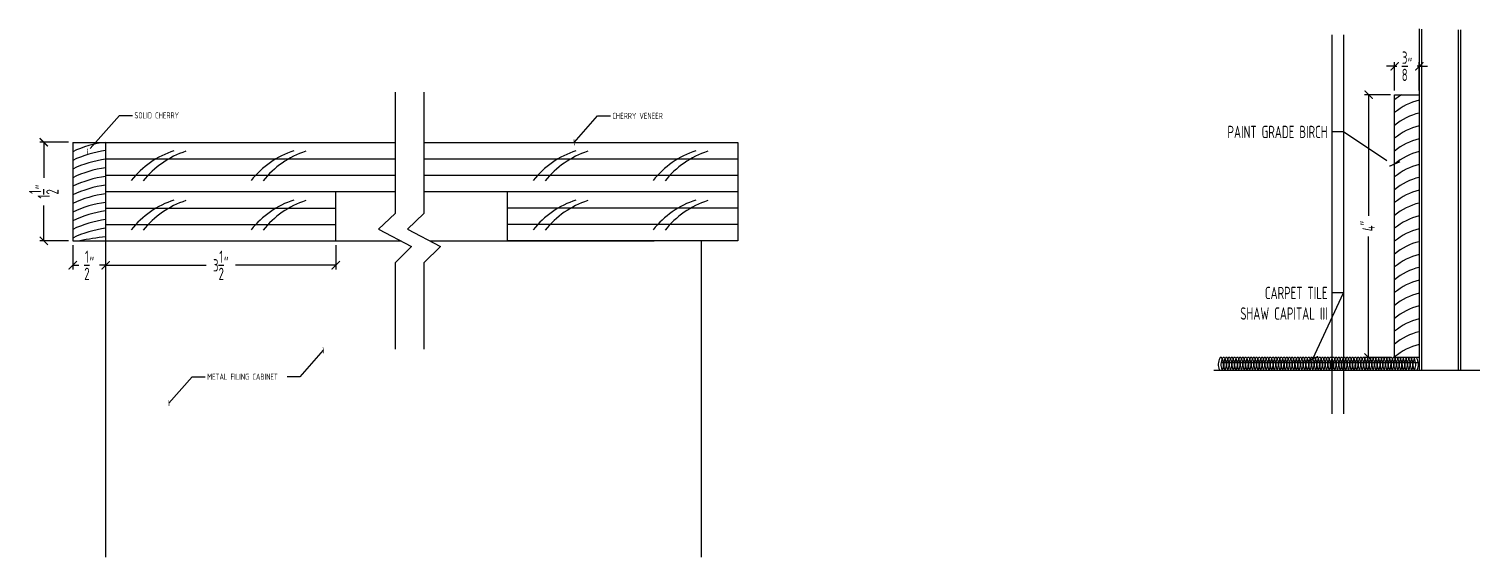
# Model space of a CAD drawing. Header units: inches. Extents: x 271316 to 275987, y 273433 to 275617.
# Drawn here: x 275690.58 to 275712.65, y 273816.46 to 273824.49 of the extents above; entities that cross this region are included whole.
import ezdxf

# ---------------------------------------------------------------- set-up
doc = ezdxf.new("R2010")
doc.units = ezdxf.units.IN
doc.header["$LTSCALE"] = 48
doc.header["$MEASUREMENT"] = 0
doc.header["$PDMODE"] = 3
for name, color, linetype in [('A-ANNO-DIM', 5, 'Continuous'), ('DET-DIM', 5, 'Continuous'), ('DET0', 1, 'Continuous'), ('DET1', 3, 'Continuous'), ('DET2', 13, 'Continuous'), ('DET3', 6, 'Continuous')]:
    doc.layers.add(name, color=color, linetype=linetype)
doc.styles.add('DIM', font='archquik.shx', dxfattribs={"width": 0.75})
doc.dimstyles.new('MJH', dxfattribs={"dimscale": 48, "dimtxt": 0.046875, "dimasz": 0.03125, "dimexe": 0.015625, "dimexo": 0.015625, "dimgap": 0.015625, "dimtad": 0, "dimzin": 0, "dimdsep": 46, "dimlunit": 4, "dimtxsty": 'DIM', "dimblk": 'ARCHTICK', "dimcen": 0.09375, "dimclrd": 5, "dimclre": 5, "dimclrt": 4, "dimadec": 0, "dimazin": 0, "dimtfac": 1, "dimtmove": 2, "dimatfit": 3, "dimldrblk": 'ARCHTICK', "dimfxl": 1, "dimtolj": 1, "dimtzin": 0, "dimarcsym": 0})
doc.dimstyles.new('MJH DETAIL', dxfattribs={"dimscale": 4, "dimtxt": 0.046875, "dimasz": 0.03125, "dimexe": 0.015625, "dimexo": 0.015625, "dimgap": 0.015625, "dimtad": 0, "dimdec": 3, "dimzin": 0, "dimdsep": 46, "dimlunit": 4, "dimtxsty": 'DIM', "dimblk": 'ARCHTICK', "dimcen": 0.09375, "dimclrd": 5, "dimclre": 5, "dimclrt": 4, "dimadec": 0, "dimazin": 0, "dimtfac": 1, "dimtdec": 3, "dimtmove": 2, "dimatfit": 3, "dimldrblk": 'ARCHTICK', "dimfxl": 1, "dimtolj": 1, "dimtzin": 0, "dimarcsym": 0})

# ---------------------------------------------------------------- blocks, each defined once
blk = doc.blocks.new('_ArchTick')
at = {"color": 0, "linetype": 'ByBlock', "const_width": 0.15}
blk.add_lwpolyline([(-0.5, -0.5), (0.5, 0.5)], dxfattribs=at)
blk = doc.blocks.new('*D136')
at = {"layer": 'A-ANNO-DIM', "color": 5, "lineweight": -2, "transparency": 16777216}
for p, q in [((275691.249, 273821.203), (275691.249, 273820.832)), ((275691.749, 273821.203), (275691.749, 273820.832)), ((275691.249, 273820.895), (275691.343, 273820.895)), ((275691.749, 273820.895), (275691.655, 273820.895))]:
    blk.add_line(p, q, dxfattribs=at)
at = {"layer": 'DEFPOINTS', "color": 0, "transparency": 16777216}
for p in [(275691.249, 273821.266), (275691.749, 273821.266), (275691.749, 273820.895)]:
    blk.add_point(p, dxfattribs=at)
at = {"layer": 'A-ANNO-DIM', "color": 5, "lineweight": -2, "transparency": 16777216, "xscale": 0.125, "yscale": 0.125, "zscale": 0.125, "rotation": 180}
blk.add_blockref('_ArchTick', (275691.249, 273820.895), dxfattribs=at)
at = {"layer": 'A-ANNO-DIM', "color": 5, "lineweight": -2, "transparency": 16777216, "xscale": 0.125, "yscale": 0.125, "zscale": 0.125}
blk.add_blockref('_ArchTick', (275691.749, 273820.895), dxfattribs=at)
at = {"layer": 'A-ANNO-DIM', "color": 4, "transparency": 16777216, "insert": (275691.499, 273820.895), "char_height": 0.1875, "attachment_point": 5, "style": 'DIM'}
blk.add_mtext('\\A1;{\\H1.000000x;\\S1/2;}"', dxfattribs=at)
blk = doc.blocks.new('*D137')
at = {"layer": 'A-ANNO-DIM', "color": 5, "lineweight": -2, "transparency": 16777216}
for p, q in [((275691.749, 273821.203), (275691.749, 273820.832)), ((275695.249, 273821.203), (275695.249, 273820.832)), ((275691.749, 273820.895), (275693.276, 273820.895)), ((275695.249, 273820.895), (275693.722, 273820.895))]:
    blk.add_line(p, q, dxfattribs=at)
at = {"layer": 'DEFPOINTS', "color": 0, "transparency": 16777216}
for p in [(275691.749, 273821.266), (275695.249, 273821.266), (275695.249, 273820.895)]:
    blk.add_point(p, dxfattribs=at)
at = {"layer": 'A-ANNO-DIM', "color": 5, "lineweight": -2, "transparency": 16777216, "xscale": 0.125, "yscale": 0.125, "zscale": 0.125, "rotation": 180}
blk.add_blockref('_ArchTick', (275691.749, 273820.895), dxfattribs=at)
at = {"layer": 'A-ANNO-DIM', "color": 5, "lineweight": -2, "transparency": 16777216, "xscale": 0.125, "yscale": 0.125, "zscale": 0.125}
blk.add_blockref('_ArchTick', (275695.249, 273820.895), dxfattribs=at)
at = {"layer": 'A-ANNO-DIM', "color": 4, "transparency": 16777216, "insert": (275693.499, 273820.895), "char_height": 0.1875, "attachment_point": 5, "style": 'DIM'}
blk.add_mtext('\\A1;3{\\H1.000000x;\\S1/2;}"', dxfattribs=at)
blk = doc.blocks.new('*D138')
at = {"layer": 'A-ANNO-DIM', "color": 5, "lineweight": -2, "transparency": 16777216}
for p, q in [((275691.187, 273822.766), (275690.747, 273822.766)), ((275690.809, 273822.766), (275690.809, 273822.225)), ((275690.809, 273821.266), (275690.809, 273821.806)), ((275691.187, 273821.266), (275690.747, 273821.266))]:
    blk.add_line(p, q, dxfattribs=at)
at = {"layer": 'DEFPOINTS', "color": 0, "transparency": 16777216}
for p in [(275690.809, 273822.766), (275691.249, 273822.766), (275691.249, 273821.266)]:
    blk.add_point(p, dxfattribs=at)
at = {"layer": 'A-ANNO-DIM', "color": 5, "lineweight": -2, "transparency": 16777216, "xscale": 0.125, "yscale": 0.125, "zscale": 0.125}
for p, rotation in [((275690.809, 273822.766), 90), ((275690.809, 273821.266), 270)]:
    blk.add_blockref('_ArchTick', p, dxfattribs=dict(at, rotation=rotation))
at = {"layer": 'A-ANNO-DIM', "color": 4, "transparency": 16777216, "insert": (275690.809, 273822.016), "char_height": 0.1875, "attachment_point": 5, "rotation": 90, "style": 'DIM'}
blk.add_mtext('\\A1;1{\\H1.000000x;\\S1/2;}"', dxfattribs=at)
blk = doc.blocks.new('*D139')
at = {"layer": 'DEFPOINTS', "color": 0, "transparency": 16777216}
for p in [(275711.724, 273823.923), (275711.349, 273823.491), (275711.724, 273823.491)]:
    blk.add_point(p, dxfattribs=at)
at = {"layer": 'DET-DIM', "color": 5, "lineweight": -2, "transparency": 16777216}
for p, q in [((275711.349, 273823.923), (275711.224, 273823.923)), ((275711.349, 273823.553), (275711.349, 273823.986)), ((275711.349, 273823.923), (275711.38, 273823.923)), ((275711.724, 273823.923), (275711.693, 273823.923)), ((275711.724, 273823.553), (275711.724, 273823.986)), ((275711.724, 273823.923), (275711.849, 273823.923))]:
    blk.add_line(p, q, dxfattribs=at)
at = {"layer": 'DET-DIM', "color": 5, "lineweight": -2, "transparency": 16777216, "xscale": 0.125, "yscale": 0.125, "zscale": 0.125}
blk.add_blockref('_ArchTick', (275711.349, 273823.923), dxfattribs=at)
at = {"layer": 'DET-DIM', "color": 5, "lineweight": -2, "transparency": 16777216, "xscale": 0.125, "yscale": 0.125, "zscale": 0.125, "rotation": 180}
blk.add_blockref('_ArchTick', (275711.724, 273823.923), dxfattribs=at)
at = {"layer": 'DET-DIM', "color": 4, "transparency": 16777216, "insert": (275711.536, 273823.923), "char_height": 0.1875, "attachment_point": 5, "style": 'DIM'}
blk.add_mtext('\\A1;{\\H1.000000x;\\S3/8;}"', dxfattribs=at)
blk = doc.blocks.new('*D140')
at = {"layer": 'DEFPOINTS', "color": 0, "transparency": 16777216}
for p in [(275710.953, 273823.491), (275711.349, 273823.491), (275711.349, 273819.491)]:
    blk.add_point(p, dxfattribs=at)
at = {"layer": 'DET-DIM', "color": 5, "lineweight": -2, "transparency": 16777216}
for p, q in [((275711.286, 273823.491), (275710.891, 273823.491)), ((275710.953, 273823.491), (275710.953, 273821.647)), ((275710.953, 273819.491), (275710.953, 273821.334)), ((275711.286, 273819.491), (275710.891, 273819.491))]:
    blk.add_line(p, q, dxfattribs=at)
at = {"layer": 'DET-DIM', "color": 5, "lineweight": -2, "transparency": 16777216, "xscale": 0.125, "yscale": 0.125, "zscale": 0.125}
for p, rotation in [((275710.953, 273823.491), 90), ((275710.953, 273819.491), 270)]:
    blk.add_blockref('_ArchTick', p, dxfattribs=dict(at, rotation=rotation))
at = {"layer": 'DET-DIM', "color": 4, "transparency": 16777216, "insert": (275710.953, 273821.491), "char_height": 0.1875, "attachment_point": 5, "rotation": 90, "style": 'DIM'}
blk.add_mtext('\\A1;4"', dxfattribs=at)

msp = doc.modelspace()

# ---------------------------------------------------------------- linework, layer by layer
at = {"layer": 'A-ANNO-DIM', "color": 5}
for p, q in [((275691.5157, 273822.673), (275691.9589, 273823.1759)), ((275691.9589, 273823.1759), (275692.156, 273823.1759)), ((275698.8724, 273822.7656), (275699.2267, 273823.1677)), ((275699.2267, 273823.1677), (275699.4237, 273823.1677)), ((275695.0588, 273819.6015), (275694.7045, 273819.1994)), ((275692.7121, 273818.7974), (275693.0664, 273819.1994)), ((275693.0664, 273819.1994), (275693.2634, 273819.1994)), ((275694.7045, 273819.1994), (275694.5074, 273819.1994))]:
    msp.add_line(p, q, dxfattribs=at)
at = {"layer": 'A-ANNO-DIM'}
for points in [[(275696.1496, 273823.5292), (275696.1496, 273821.6817), (275695.8996, 273821.4432), (275696.3996, 273821.1817), (275696.1496, 273820.9317), (275696.1496, 273819.6166)], [(275696.5888, 273823.5292), (275696.5888, 273821.6817), (275696.3388, 273821.4432), (275696.8388, 273821.1817), (275696.5888, 273820.9317), (275696.5888, 273819.6166)]]:
    msp.add_lwpolyline(points, dxfattribs=at)
at = {"layer": 'DEFPOINTS'}
for p, q in [((275710.3918, 273824.3994), (275710.3918, 273818.6361)), ((275710.5706, 273824.3994), (275710.5706, 273818.6361))]:
    msp.add_line(p, q, dxfattribs=at)
at = {"layer": 'DET-DIM', "color": 5}
for p, q in [((275710.5706, 273822.924), (275710.3918, 273822.924)), ((275711.2326, 273822.4818), (275710.5706, 273822.924)), ((275710.1048, 273819.4733), (275710.5706, 273820.4732)), ((275710.5706, 273820.4732), (275710.3918, 273820.4732))]:
    msp.add_line(p, q, dxfattribs=at)
at = {"layer": 'DET0'}
for p, q in [((275711.7239, 273824.4904), (275711.7239, 273819.2982)), ((275711.7567, 273824.4897), (275711.7567, 273819.2982)), ((275712.316, 273824.4786), (275712.316, 273819.2982)), ((275712.3489, 273824.4779), (275712.3489, 273819.2982)), ((275691.7491, 273822.5156), (275696.1496, 273822.5156)), ((275696.5888, 273822.5156), (275701.3607, 273822.5156)), ((275691.7491, 273822.2656), (275696.1496, 273822.2656)), ((275696.5888, 273822.2656), (275701.3607, 273822.2656)), ((275691.7491, 273821.7656), (275695.2491, 273821.7656)), ((275701.3607, 273821.7656), (275697.8607, 273821.7656)), ((275691.7491, 273821.5156), (275695.2491, 273821.5156)), ((275701.3607, 273821.5156), (275697.8607, 273821.5156))]:
    msp.add_line(p, q, dxfattribs=at)
for centre, radius, start, end in [((275711.9306, 273822.7239), 0.903, 121.87744, 130.10716), ((275711.9306, 273822.5282), 0.903, 103.23462, 130.10716), ((275711.9306, 273822.3325), 0.903, 103.23462, 130.10716), ((275711.9306, 273822.1368), 0.903, 103.23462, 130.10716), ((275711.9306, 273821.941), 0.903, 103.23462, 130.10716), ((275691.8969, 273821.3138), 1.4594, 95.81399, 116.35407), ((275691.9637, 273821.015), 1.6391, 97.52367, 115.84784), ((275693.2235, 273821.3201), 1.3875, 108.28375, 141.37331), ((275693.4042, 273821.3119), 1.3875, 108.28375, 141.37331), ((275695.0464, 273821.3201), 1.3875, 108.28375, 141.37331), ((275695.227, 273821.3119), 1.3875, 108.28375, 141.37331), ((275699.3352, 273821.3201), 1.3875, 108.28375, 141.37331), ((275699.5158, 273821.3119), 1.3875, 108.28375, 141.37331), ((275701.1581, 273821.3201), 1.3875, 108.28375, 141.37331), ((275701.3387, 273821.3119), 1.3875, 108.28375, 141.37331), ((275711.9306, 273821.7453), 0.903, 103.23462, 130.10716), ((275691.9637, 273820.8838), 1.6391, 97.52367, 115.84784), ((275691.9637, 273820.7525), 1.6391, 97.52367, 115.84784), ((275711.9306, 273821.5496), 0.903, 103.23462, 130.10716), ((275691.9637, 273820.6212), 1.6391, 97.52367, 115.84784), ((275691.9637, 273820.4899), 1.6391, 97.52367, 115.84784), ((275711.9306, 273821.3538), 0.903, 103.23462, 130.10716), ((275691.9637, 273820.3586), 1.6391, 97.52367, 115.84784), ((275711.9306, 273821.1581), 0.903, 103.23462, 130.10716), ((275691.9637, 273820.2273), 1.6391, 97.52367, 115.84784), ((275691.9637, 273820.0961), 1.6391, 97.52367, 115.84784), ((275693.2235, 273820.5701), 1.3875, 108.28375, 141.37331), ((275693.4042, 273820.5619), 1.3875, 108.28375, 141.37331), ((275695.0464, 273820.5701), 1.3875, 108.28375, 141.37331), ((275695.227, 273820.5619), 1.3875, 108.28375, 141.37331), ((275699.3352, 273820.5701), 1.3875, 108.28375, 141.37331), ((275699.5158, 273820.5619), 1.3875, 108.28375, 141.37331), ((275701.1581, 273820.5701), 1.3875, 108.28375, 141.37331), ((275701.3387, 273820.5619), 1.3875, 108.28375, 141.37331), ((275711.9306, 273820.9624), 0.903, 103.23462, 130.10716), ((275691.9637, 273819.9648), 1.6391, 97.52367, 115.84784), ((275691.9637, 273819.8335), 1.6391, 97.52367, 115.84784), ((275711.9306, 273820.7667), 0.903, 103.23462, 130.10716), ((275692.0716, 273817.9808), 3.3619, 95.50531, 102.29273), ((275711.9306, 273820.5709), 0.903, 103.23462, 130.10716), ((275711.9306, 273820.3752), 0.903, 103.23462, 130.10716), ((275711.9306, 273820.1795), 0.903, 103.23462, 130.10716), ((275711.9306, 273819.9838), 0.903, 103.23462, 130.10716), ((275711.9306, 273819.788), 0.903, 103.23462, 130.10716), ((275711.9306, 273819.5923), 0.903, 103.23462, 130.10716), ((275711.9306, 273819.3966), 0.903, 103.23462, 130.10716), ((275711.9306, 273819.2009), 0.903, 103.23462, 130.10716), ((275711.9306, 273819.0051), 0.903, 103.23462, 130.10716), ((275711.9306, 273818.8094), 0.903, 103.23462, 130.10716), ((275708.8575, 273819.3861), 0.1919, 150.05131, 204.68176), ((275708.7074, 273819.4765), 0.0171, 18.46434, 161.53566), ((275708.8992, 273819.3861), 0.1919, 150.05131, 204.68176), ((275708.5574, 273819.3861), 0.1919, 335.31824, 29.94869), ((275708.7492, 273819.4765), 0.0171, 18.46434, 161.53566), ((275708.9409, 273819.3861), 0.1919, 150.05131, 204.68176), ((275708.5991, 273819.3861), 0.1919, 335.31824, 29.94869), ((275708.7909, 273819.4765), 0.0171, 18.46434, 161.53566), ((275708.9827, 273819.3861), 0.1919, 150.05131, 204.68176), ((275708.6408, 273819.3861), 0.1919, 335.31824, 29.94869), ((275708.8326, 273819.4765), 0.0171, 18.46434, 161.53566), ((275709.0244, 273819.3861), 0.1919, 150.05131, 204.68176), ((275708.6825, 273819.3861), 0.1919, 335.31824, 29.94869), ((275708.8743, 273819.4765), 0.0171, 18.46434, 161.53566), ((275709.0661, 273819.3861), 0.1919, 150.05131, 204.68176), ((275708.7242, 273819.3861), 0.1919, 335.31824, 29.94869), ((275708.916, 273819.4765), 0.0171, 18.46434, 161.53566), ((275709.1078, 273819.3861), 0.1919, 150.05131, 204.68176), ((275708.7659, 273819.3861), 0.1919, 335.31824, 29.94869), ((275708.9577, 273819.4765), 0.0171, 18.46434, 161.53566), ((275709.1495, 273819.3861), 0.1919, 150.05131, 204.68176), ((275708.8076, 273819.3861), 0.1919, 335.31824, 29.94869), ((275708.9994, 273819.4765), 0.0171, 18.46434, 161.53566), ((275709.1912, 273819.3861), 0.1919, 150.05131, 204.68176), ((275708.8493, 273819.3861), 0.1919, 335.31824, 29.94869), ((275709.0411, 273819.4765), 0.0171, 18.46434, 161.53566), ((275709.2329, 273819.3861), 0.1919, 150.05131, 204.68176), ((275708.8911, 273819.3861), 0.1919, 335.31824, 29.94869), ((275709.0828, 273819.4765), 0.0171, 18.46434, 161.53566), ((275709.2746, 273819.3861), 0.1919, 150.05131, 204.68176), ((275708.9328, 273819.3861), 0.1919, 335.31824, 29.94869), ((275709.1246, 273819.4765), 0.0171, 18.46434, 161.53566), ((275709.3163, 273819.3861), 0.1919, 150.05131, 204.68176), ((275708.9745, 273819.3861), 0.1919, 335.31824, 29.94869), ((275709.1663, 273819.4765), 0.0171, 18.46434, 161.53566), ((275709.3581, 273819.3861), 0.1919, 150.05131, 204.68176), ((275709.0162, 273819.3861), 0.1919, 335.31824, 29.94869), ((275709.208, 273819.4765), 0.0171, 18.46434, 161.53566), ((275709.3998, 273819.3861), 0.1919, 150.05131, 204.68176), ((275709.0579, 273819.3861), 0.1919, 335.31824, 29.94869), ((275709.2497, 273819.4765), 0.0171, 18.46434, 161.53566), ((275709.4415, 273819.3861), 0.1919, 150.05131, 204.68176), ((275709.0996, 273819.3861), 0.1919, 335.31824, 29.94869), ((275709.2914, 273819.4765), 0.0171, 18.46434, 161.53566), ((275709.4832, 273819.3861), 0.1919, 150.05131, 204.68176), ((275709.1413, 273819.3861), 0.1919, 335.31824, 29.94869), ((275709.3331, 273819.4765), 0.0171, 18.46434, 161.53566), ((275709.5249, 273819.3861), 0.1919, 150.05131, 204.68176), ((275709.183, 273819.3861), 0.1919, 335.31824, 29.94869), ((275709.3748, 273819.4765), 0.0171, 18.46434, 161.53566), ((275709.5666, 273819.3861), 0.1919, 150.05131, 204.68176), ((275709.2247, 273819.3861), 0.1919, 335.31824, 29.94869), ((275709.4165, 273819.4765), 0.0171, 18.46434, 161.53566), ((275709.6083, 273819.3861), 0.1919, 150.05131, 204.68176), ((275709.2665, 273819.3861), 0.1919, 335.31824, 29.94869), ((275709.4582, 273819.4765), 0.0171, 18.46434, 161.53566), ((275709.65, 273819.3861), 0.1919, 150.05131, 204.68176), ((275709.3082, 273819.3861), 0.1919, 335.31824, 29.94869), ((275709.5, 273819.4765), 0.0171, 18.46434, 161.53566), ((275709.6917, 273819.3861), 0.1919, 150.05131, 204.68176), ((275709.3499, 273819.3861), 0.1919, 335.31824, 29.94869), ((275709.5417, 273819.4765), 0.0171, 18.46434, 161.53566), ((275709.7335, 273819.3861), 0.1919, 150.05131, 204.68176), ((275709.3916, 273819.3861), 0.1919, 335.31824, 29.94869), ((275709.5834, 273819.4765), 0.0171, 18.46434, 161.53566), ((275709.7752, 273819.3861), 0.1919, 150.05131, 204.68176), ((275709.7752, 273819.3861), 0.1919, 150.05131, 204.68176), ((275709.4333, 273819.3861), 0.1919, 335.31824, 29.94869), ((275709.6251, 273819.4765), 0.0171, 18.46434, 161.53566), ((275709.8169, 273819.3861), 0.1919, 150.05131, 204.68176), ((275709.475, 273819.3861), 0.1919, 335.31824, 29.94869), ((275709.6668, 273819.4765), 0.0171, 18.46434, 161.53566), ((275709.8586, 273819.3861), 0.1919, 150.05131, 204.68176), ((275709.5167, 273819.3861), 0.1919, 335.31824, 29.94869), ((275709.7085, 273819.4765), 0.0171, 18.46434, 161.53566), ((275709.9003, 273819.3861), 0.1919, 150.05131, 204.68176), ((275709.5584, 273819.3861), 0.1919, 335.31824, 29.94869), ((275709.7502, 273819.4765), 0.0171, 18.46434, 161.53566), ((275709.942, 273819.3861), 0.1919, 150.05131, 204.68176), ((275709.6001, 273819.3861), 0.1919, 335.31824, 29.94869), ((275709.7919, 273819.4765), 0.0171, 18.46434, 161.53566), ((275709.9837, 273819.3861), 0.1919, 150.05131, 204.68176), ((275709.6419, 273819.3861), 0.1919, 335.31824, 29.94869), ((275709.8337, 273819.4765), 0.0171, 18.46434, 161.53566), ((275710.0254, 273819.3861), 0.1919, 150.05131, 204.68176), ((275709.6836, 273819.3861), 0.1919, 335.31824, 29.94869), ((275709.8754, 273819.4765), 0.0171, 18.46434, 161.53566), ((275710.0672, 273819.3861), 0.1919, 150.05131, 204.68176), ((275709.7253, 273819.3861), 0.1919, 335.31824, 29.94869), ((275709.9171, 273819.4765), 0.0171, 18.46434, 161.53566), ((275710.1089, 273819.3861), 0.1919, 150.05131, 204.68176), ((275709.767, 273819.3861), 0.1919, 335.31824, 29.94869), ((275709.9588, 273819.4765), 0.0171, 18.46434, 161.53566), ((275710.1506, 273819.3861), 0.1919, 150.05131, 204.68176), ((275709.8087, 273819.3861), 0.1919, 335.31824, 29.94869), ((275710.0005, 273819.4765), 0.0171, 18.46434, 161.53566), ((275710.1923, 273819.3861), 0.1919, 150.05131, 204.68176), ((275709.8504, 273819.3861), 0.1919, 335.31824, 29.94869), ((275710.0422, 273819.4765), 0.0171, 18.46434, 161.53566), ((275710.234, 273819.3861), 0.1919, 150.05131, 204.68176), ((275709.8921, 273819.3861), 0.1919, 335.31824, 29.94869), ((275710.0839, 273819.4765), 0.0171, 18.46434, 161.53566), ((275710.2757, 273819.3861), 0.1919, 150.05131, 204.68176), ((275709.9338, 273819.3861), 0.1919, 335.31824, 29.94869), ((275710.1256, 273819.4765), 0.0171, 18.46434, 161.53566), ((275710.3174, 273819.3861), 0.1919, 150.05131, 204.68176), ((275709.9756, 273819.3861), 0.1919, 335.31824, 29.94869), ((275710.1673, 273819.4765), 0.0171, 18.46434, 161.53566), ((275710.3591, 273819.3861), 0.1919, 150.05131, 204.68176), ((275710.0173, 273819.3861), 0.1919, 335.31824, 29.94869), ((275710.2091, 273819.4765), 0.0171, 18.46434, 161.53566), ((275710.4008, 273819.3861), 0.1919, 150.05131, 204.68176), ((275710.059, 273819.3861), 0.1919, 335.31824, 29.94869), ((275710.2508, 273819.4765), 0.0171, 18.46434, 161.53566), ((275710.4426, 273819.3861), 0.1919, 150.05131, 204.68176), ((275710.1007, 273819.3861), 0.1919, 335.31824, 29.94869), ((275710.2925, 273819.4765), 0.0171, 18.46434, 161.53566), ((275710.4843, 273819.3861), 0.1919, 150.05131, 204.68176), ((275710.1424, 273819.3861), 0.1919, 335.31824, 29.94869), ((275710.3342, 273819.4765), 0.0171, 18.46434, 161.53566), ((275710.526, 273819.3861), 0.1919, 150.05131, 204.68176), ((275710.1841, 273819.3861), 0.1919, 335.31824, 29.94869), ((275710.3759, 273819.4765), 0.0171, 18.46434, 161.53566), ((275710.5677, 273819.3861), 0.1919, 150.05131, 204.68176), ((275710.2258, 273819.3861), 0.1919, 335.31824, 29.94869), ((275710.4176, 273819.4765), 0.0171, 18.46434, 161.53566), ((275710.6094, 273819.3861), 0.1919, 150.05131, 204.68176), ((275710.2675, 273819.3861), 0.1919, 335.31824, 29.94869), ((275710.4593, 273819.4765), 0.0171, 18.46434, 161.53566), ((275710.6511, 273819.3861), 0.1919, 150.05131, 204.68176), ((275710.3092, 273819.3861), 0.1919, 335.31824, 29.94869), ((275710.501, 273819.4765), 0.0171, 18.46434, 161.53566), ((275710.6928, 273819.3861), 0.1919, 150.05131, 204.68176), ((275710.351, 273819.3861), 0.1919, 335.31824, 29.94869), ((275710.5427, 273819.4765), 0.0171, 18.46434, 161.53566), ((275710.7345, 273819.3861), 0.1919, 150.05131, 204.68176), ((275710.3927, 273819.3861), 0.1919, 335.31824, 29.94869), ((275710.5845, 273819.4765), 0.0171, 18.46434, 161.53566), ((275710.7762, 273819.3861), 0.1919, 150.05131, 204.68176), ((275710.4344, 273819.3861), 0.1919, 335.31824, 29.94869), ((275710.6262, 273819.4765), 0.0171, 18.46434, 161.53566), ((275710.818, 273819.3861), 0.1919, 150.05131, 204.68176), ((275710.4761, 273819.3861), 0.1919, 335.31824, 29.94869), ((275710.6679, 273819.4765), 0.0171, 18.46434, 161.53566), ((275710.8597, 273819.3861), 0.1919, 150.05131, 204.68176), ((275710.5178, 273819.3861), 0.1919, 335.31824, 29.94869), ((275710.7096, 273819.4765), 0.0171, 18.46434, 161.53566), ((275710.9014, 273819.3861), 0.1919, 150.05131, 204.68176), ((275710.5595, 273819.3861), 0.1919, 335.31824, 29.94869), ((275710.7513, 273819.4765), 0.0171, 18.46434, 161.53566), ((275710.9431, 273819.3861), 0.1919, 150.05131, 204.68176), ((275710.6012, 273819.3861), 0.1919, 335.31824, 29.94869), ((275710.793, 273819.4765), 0.0171, 18.46434, 161.53566), ((275710.9848, 273819.3861), 0.1919, 150.05131, 204.68176), ((275710.6429, 273819.3861), 0.1919, 335.31824, 29.94869), ((275710.8347, 273819.4765), 0.0171, 18.46434, 161.53566), ((275711.0265, 273819.3861), 0.1919, 150.05131, 204.68176), ((275710.6846, 273819.3861), 0.1919, 335.31824, 29.94869), ((275710.8764, 273819.4765), 0.0171, 18.46434, 161.53566), ((275711.0682, 273819.3861), 0.1919, 150.05131, 204.68176), ((275710.7264, 273819.3861), 0.1919, 335.31824, 29.94869), ((275710.9182, 273819.4765), 0.0171, 18.46434, 161.53566), ((275711.1099, 273819.3861), 0.1919, 150.05131, 204.68176), ((275710.7681, 273819.3861), 0.1919, 335.31824, 29.94869), ((275710.9599, 273819.4765), 0.0171, 18.46434, 161.53566), ((275711.1517, 273819.3861), 0.1919, 150.05131, 204.68176), ((275710.8098, 273819.3861), 0.1919, 335.31824, 29.94869), ((275711.0016, 273819.4765), 0.0171, 18.46434, 161.53566), ((275711.1934, 273819.3861), 0.1919, 150.05131, 204.68176), ((275710.8515, 273819.3861), 0.1919, 335.31824, 29.94869), ((275711.0433, 273819.4765), 0.0171, 18.46434, 161.53566), ((275711.2351, 273819.3861), 0.1919, 150.05131, 204.68176), ((275710.8932, 273819.3861), 0.1919, 335.31824, 29.94869), ((275711.085, 273819.4765), 0.0171, 18.46434, 161.53566), ((275711.2768, 273819.3861), 0.1919, 150.05131, 204.68176), ((275710.9349, 273819.3861), 0.1919, 335.31824, 29.94869), ((275711.1267, 273819.4765), 0.0171, 18.46434, 161.53566), ((275711.3185, 273819.3861), 0.1919, 150.05131, 204.68176), ((275710.9766, 273819.3861), 0.1919, 335.31824, 29.94869), ((275711.1684, 273819.4765), 0.0171, 18.46434, 161.53566), ((275711.3602, 273819.3861), 0.1919, 150.05131, 204.68176), ((275711.0183, 273819.3861), 0.1919, 335.31824, 29.94869), ((275711.2101, 273819.4765), 0.0171, 18.46434, 161.53566), ((275711.4019, 273819.3861), 0.1919, 150.05131, 204.68176), ((275711.0601, 273819.3861), 0.1919, 335.31824, 29.94869), ((275711.2518, 273819.4765), 0.0171, 18.46434, 161.53566), ((275711.4436, 273819.3861), 0.1919, 150.05131, 204.68176), ((275711.1018, 273819.3861), 0.1919, 335.31824, 29.94869), ((275711.2936, 273819.4765), 0.0171, 18.46434, 161.53566), ((275711.4853, 273819.3861), 0.1919, 150.05131, 204.68176), ((275711.1435, 273819.3861), 0.1919, 335.31824, 29.94869), ((275711.3353, 273819.4765), 0.0171, 18.46434, 161.53566), ((275711.5271, 273819.3861), 0.1919, 150.05131, 204.68176), ((275711.1852, 273819.3861), 0.1919, 335.31824, 29.94869), ((275711.377, 273819.4765), 0.0171, 18.46434, 161.53566), ((275711.5688, 273819.3861), 0.1919, 150.05131, 204.68176), ((275711.2269, 273819.3861), 0.1919, 335.31824, 29.94869), ((275711.4187, 273819.4765), 0.0171, 18.46434, 161.53566), ((275711.6105, 273819.3861), 0.1919, 150.05131, 204.68176), ((275711.2686, 273819.3861), 0.1919, 335.31824, 29.94869), ((275711.4604, 273819.4765), 0.0171, 18.46434, 161.53566), ((275711.6522, 273819.3861), 0.1919, 150.05131, 204.68176), ((275711.3103, 273819.3861), 0.1919, 335.31824, 29.94869), ((275711.5021, 273819.4765), 0.0171, 18.46434, 161.53566), ((275711.6939, 273819.3861), 0.1919, 150.05131, 204.68176), ((275711.352, 273819.3861), 0.1919, 335.31824, 29.94869), ((275711.5438, 273819.4765), 0.0171, 18.46434, 161.53566), ((275711.7356, 273819.3861), 0.1919, 150.05131, 204.68176), ((275711.3937, 273819.3861), 0.1919, 335.31824, 29.94869), ((275711.5855, 273819.4765), 0.0171, 18.46434, 161.53566), ((275711.7773, 273819.3861), 0.1919, 150.05131, 204.68176), ((275711.4355, 273819.3861), 0.1919, 335.31824, 29.94869), ((275711.6272, 273819.4765), 0.0171, 18.46434, 161.53566), ((275711.819, 273819.3861), 0.1919, 150.05131, 204.68176), ((275711.4772, 273819.3861), 0.1919, 335.31824, 29.94869), ((275711.669, 273819.4765), 0.0171, 18.46434, 161.53566), ((275711.5189, 273819.3861), 0.1919, 335.31824, 29.94869)]:
    msp.add_arc(centre, radius, start, end, dxfattribs=at)
at = {"layer": 'DET1'}
for p, q in [((275691.7491, 273821.2656), (275691.7491, 273816.4558)), ((275695.2491, 273821.2656), (275696.2392, 273821.2656)), ((275696.6783, 273821.2656), (275700.0901, 273821.2656)), ((275700.8054, 273821.2656), (275700.8054, 273816.4558))]:
    msp.add_line(p, q, dxfattribs=at)
at = {"layer": 'DET2'}
for p, q in [((275691.2491, 273822.7656), (275696.1496, 273822.7656)), ((275691.2491, 273822.7656), (275691.2491, 273821.2656)), ((275691.7491, 273822.7656), (275691.7491, 273821.2656)), ((275696.5888, 273822.7656), (275701.3607, 273822.7656)), ((275701.3607, 273822.7656), (275701.3607, 273821.2656)), ((275691.7491, 273822.0156), (275696.1496, 273822.0156)), ((275695.2491, 273821.2656), (275695.2491, 273822.0156)), ((275696.5888, 273822.0156), (275701.3607, 273822.0156)), ((275697.8607, 273821.2656), (275697.8607, 273822.0156)), ((275691.2491, 273821.2656), (275695.2491, 273821.2656)), ((275701.3607, 273821.2656), (275697.8607, 273821.2656)), ((275711.7139, 273819.4109), (275708.7089, 273819.4109))]:
    msp.add_line(p, q, dxfattribs=at)
msp.add_lwpolyline([(275711.7239, 273819.4907), (275711.3489, 273819.4907), (275711.3489, 273823.4907), (275711.7239, 273823.4907)], close=True, dxfattribs=at)
at = {"layer": 'DET3'}
msp.add_line((275708.6005, 273819.2982), (275712.6464, 273819.2982), dxfattribs=at)

# ---------------------------------------------------------------- block references
at = {"layer": 'A-ANNO-DIM', "color": 5, "xscale": 0.0625, "yscale": 0.0625, "zscale": 0.0625}
for p, rotation in [((275698.8724, 273822.7656), 228.6127329328164), ((275691.4744, 273822.6261), 228.6127329328164), ((275695.0588, 273819.6015), 48.61273293281636), ((275692.7121, 273818.7974), 228.6127329328164)]:
    msp.add_blockref('_ArchTick', p, dxfattribs=dict(at, rotation=rotation))
at = {"layer": 'DET-DIM', "color": 5, "xscale": 0.125, "yscale": 0.125, "zscale": 0.125, "rotation": 338.4782067632694}
for p in [(275711.3489, 273822.436), (275710.1048, 273819.4733)]:
    msp.add_blockref('_ArchTick', p, dxfattribs=at)

# ---------------------------------------------------------------- texts
at = {"layer": 'A-ANNO-DIM', "color": 4, "char_height": 0.09375, "attachment_point": 1, "style": 'DIM'}
for s, insert in [('\\A1;SOLID CHERRY', (275692.1872, 273823.2228)), ('{\\Farchquik.shx;CHERRY VENEER}', (275699.455, 273823.2146)), ('{\\Farchquik.shx;METAL FILING CABINET}', (275693.2947, 273819.2463))]:
    msp.add_mtext(s, dxfattribs=dict(at, insert=insert))
at = {"layer": 'DET-DIM', "color": 4, "char_height": 0.1875, "attachment_point": 3, "style": 'DIM'}
for s, insert in [('\\A1;PAINT GRADE BIRCH', (275710.3293, 273823.0177)), ('{\\Farchquik.shx;CARPET TILE\\PSHAW CAPITAL III}', (275710.3293, 273820.567))]:
    msp.add_mtext(s, dxfattribs=dict(at, insert=insert))

# ---------------------------------------------------------------- dimensions: what is measured, and where the dimension line sits
at = {"layer": 'A-ANNO-DIM'}
dim = msp.add_linear_dim(base=(275690.8093, 273822.7656), p1=(275691.2491, 273821.2656), p2=(275691.2491, 273822.7656), angle=90, dimstyle='MJH', override={"dimscale": 4}, dxfattribs=at)
dim.commit()
dim.dimension.update_dxf_attribs({"geometry": '*D138', "text_midpoint": (275690.8093, 273822.0156)})
for base, p1, p2, picture, middle in [((275691.7491, 273820.8947), (275691.2491, 273821.2656), (275691.7491, 273821.2656), '*D136', (275691.4991, 273820.8947)), ((275695.2491, 273820.8947), (275691.7491, 273821.2656), (275695.2491, 273821.2656), '*D137', (275693.4991, 273820.8947))]:
    dim = msp.add_linear_dim(base=base, p1=p1, p2=p2, dimstyle='MJH', override={"dimscale": 4}, dxfattribs=at)
    dim.commit()
    dim.dimension.update_dxf_attribs({"geometry": picture, "text_midpoint": middle})
at = {"layer": 'DET-DIM'}
dim = msp.add_linear_dim(base=(275711.7239, 273823.9231), p1=(275711.3489, 273823.4907), p2=(275711.7239, 273823.4907), dimstyle='MJH DETAIL', dxfattribs=at)
dim.commit()
dim.dimension.update_dxf_attribs({"geometry": '*D139', "text_midpoint": (275711.5364, 273823.9231)})
dim = msp.add_linear_dim(base=(275710.953, 273823.4907), p1=(275711.3489, 273819.4907), p2=(275711.3489, 273823.4907), angle=90, dimstyle='MJH DETAIL', dxfattribs=at)
dim.commit()
dim.dimension.update_dxf_attribs({"geometry": '*D140', "text_midpoint": (275710.953, 273821.4907)})

doc.saveas('drawing.dxf')
